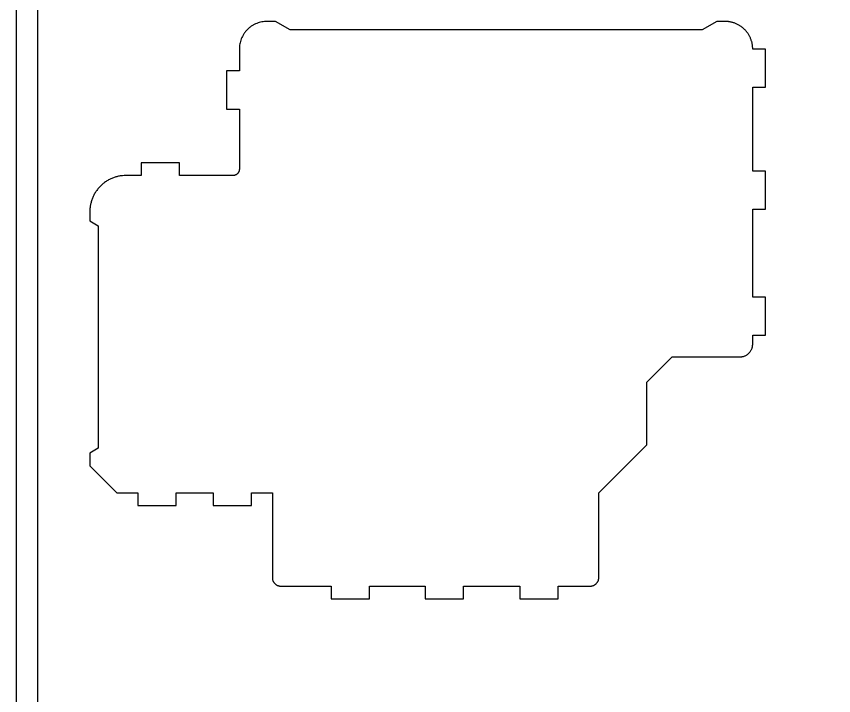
# Model space of a CAD drawing. Header units: millimetres. Extents: x -448 to 452, y -300 to 300.
# Drawn here: x -448.2 to -255.5, y 0 to 160.2 of the extents above; entities that cross this region are included whole.
import ezdxf

# ---------------------------------------------------------------- set-up
doc = ezdxf.new("R2010")
doc.units = ezdxf.units.MM
doc.header["$MEASUREMENT"] = 0
doc.layers.add('Capa de Corte', color=1, linetype='Continuous', true_color=0xff0000)
doc.layers.add('Marco de trabajo', color=7, linetype='Continuous', true_color=0xffffff)

msp = doc.modelspace()

# ---------------------------------------------------------------- linework, layer by layer
at = {"layer": 'Capa de Corte'}
for points in [[(-281.05, 159.01), (-283.05, 159.01), (-286.51, 157.01), (-300.31, 157.01), (-310.82, 157.01), (-383.67, 157.01), (-387.13, 159.01), (-389.13, 159.01)], [(-395.63, 152.51), (-395.63, 147.34), (-398.63, 147.34), (-398.63, 138.34), (-395.63, 138.34), (-395.63, 124.17)], [(-274.55, 82.92), (-274.55, 85.02), (-271.55, 85.02), (-271.55, 94.02), (-274.55, 94.02), (-274.55, 114.74), (-271.55, 114.74), (-271.55, 123.74), (-274.55, 123.74), (-274.55, 143.51), (-271.55, 143.51), (-271.55, 152.51), (-274.55, 152.51)], [(-397.13, 122.67), (-409.76, 122.67), (-409.76, 125.67), (-418.76, 125.67), (-418.76, 122.67), (-422.39, 122.67)], [(-430.89, 114.17), (-430.89, 111.99), (-428.89, 110.83), (-428.89, 58.36), (-430.89, 57.2), (-430.89, 54.2), (-424.56, 47.85), (-419.56, 47.85), (-419.56, 44.85), (-410.56, 44.85), (-410.56, 47.85), (-401.78, 47.85), (-401.78, 44.85), (-392.78, 44.85), (-392.78, 47.85), (-387.85, 47.85), (-387.85, 27.85)], [(-310.85, 27.85), (-310.85, 47.85), (-299.55, 59.16), (-299.55, 73.92), (-293.55, 79.92), (-277.55, 79.92)], [(-385.85, 25.85), (-373.96, 25.85), (-373.96, 22.85), (-364.96, 22.85), (-364.96, 25.85), (-351.79, 25.85), (-351.79, 22.85), (-342.79, 22.85), (-342.79, 25.85), (-329.47, 25.85), (-329.47, 22.85), (-320.47, 22.85), (-320.47, 25.85), (-312.85, 25.85)]]:
    msp.add_lwpolyline(points, dxfattribs=at)
for points, weights in [([(-389.13, 159.01), (-395.63, 159.01), (-395.63, 152.51)], [1, 0.707106781187, 1]), ([(-276.36, 157.01), (-278.28, 159.01), (-281.05, 159.01)], [0.853644973192, 0.849891156158, 1]), ([(-274.55, 152.51), (-274.55, 155.12), (-276.36, 157.01)], [1, 0.857215625028, 0.853644973192]), ([(-395.63, 124.17), (-395.63, 122.67), (-397.13, 122.67)], [1, 0.707106781187, 1]), ([(-422.39, 122.67), (-430.89, 122.67), (-430.89, 114.17)], [1, 0.707106781187, 1]), ([(-277.55, 79.92), (-274.55, 79.92), (-274.55, 82.92)], [1, 0.707106781187, 1]), ([(-387.85, 27.85), (-387.85, 25.85), (-385.85, 25.85)], [1, 0.707106781187, 1]), ([(-312.85, 25.85), (-310.85, 25.85), (-310.85, 27.85)], [1, 0.707106781187, 1])]:
    msp.add_rational_spline(points, weights, degree=2, dxfattribs=at)
at = {"layer": 'Marco de trabajo'}
for points in [[(-448.23, -299.98), (451.77, -299.98), (451.77, 300.02), (-448.23, 300.02)], [(-443.23, -294.98), (446.77, -294.98), (446.77, 295.02), (-443.23, 295.02)]]:
    msp.add_lwpolyline(points, close=True, dxfattribs=at)

doc.saveas('drawing.dxf')
